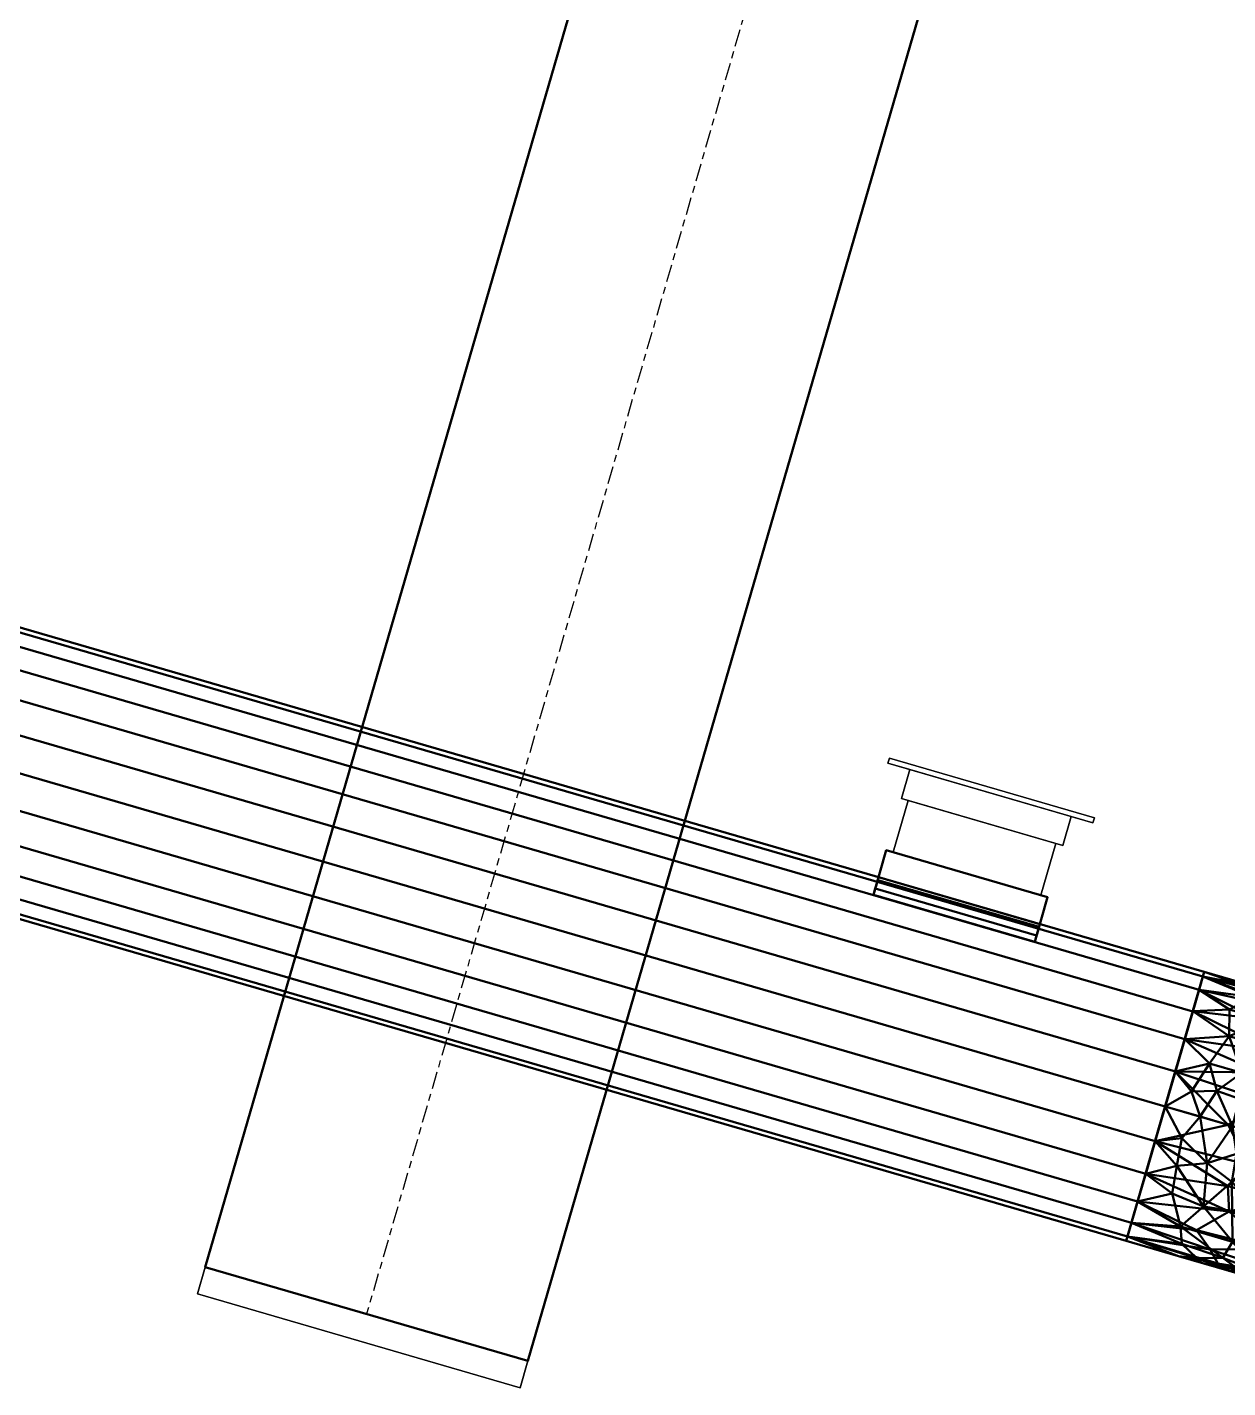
# Model space of a CAD drawing. Header units: inches. Extents: x -1654 to 1344, y -1538 to 36.
# Drawn here: x 784.34 to 827.22, y -826.49 to -777.92 of the extents above; entities that cross this region are included whole.
import ezdxf

# ---------------------------------------------------------------- set-up
doc = ezdxf.new("R2010")
doc.units = ezdxf.units.IN
doc.header["$MEASUREMENT"] = 0
doc.linetypes.add('Center', pattern=[1.25, 0.25, -0.1875, 0.625, -0.1875])
for name, color, linetype, lineweight in [('M-HVAC-CDFF', 3, 'Continuous', 30), ('M-HVAC-CDFF-SA', 3, 'Continuous', 30), ('M-HVAC-DUCT', 1, 'Center', 30), ('M-HVAC-DUCT-SA', 1, 'Continuous', 50)]:
    doc.layers.add(name, color=color, linetype=linetype, lineweight=lineweight)

# ---------------------------------------------------------------- blocks, each defined once
blk = doc.blocks.new('Round Elbow - 1 D-919893-_3D_')
at = {"layer": 'M-HVAC-DUCT', "color": 8, "linetype": 'Continuous', "lineweight": 50}
mesh = blk.add_polyface(dxfattribs=at)
corners = [(-0.607, 6.464), (-1.642, 5.67), (-2.848, 5.17), (-4.142, 5), (-4.142, 4.83, 1.294), (-4.142, 4.33, 2.5), (-4.142, 3.536, 3.536), (-4.142, 2.5, 4.33), (-4.142, 1.294, 4.83), (-4.142, 0, 5), (-2.191, 0.192, 5), (-0.315, 0.761, 5), (1.414, 1.685, 5), (2.929, 2.929, 5), (2.014, 3.844, 4.83), (1.161, 4.697, 4.33), (0.429, 5.429, 3.536), (-0.133, 5.991, 2.5), (-0.486, 6.344, 1.294), (-1.48, 3.573, 3.967), (-2.319, 4.938, 1.913), (-1.683, 1.892, 4.761), (-1.064, 4.811, 3.044), (-2.744, 4.131, 3.044), (0.075, 3.1, 4.619), (-1.186, 5.504, 1.913), (0.135, 1.999, 4.913), (-2.907, 3.154, 3.967), (-0.175, 4.286, 3.967), (-1.856, 5.427, 1.054), (-2.735, 5.095, 1.007), (-3.283, 4.746, 1.769), (-1.141, 5.926, 0.771)]
mesh.append_faces([[corners[k] for k in face] for face in [(14, 12, 13)]], dxfattribs={"vtx0": -1, "color": 8})
mesh.append_faces([[corners[k] for k in face] for face in [(4, 30, 3), (11, 21, 10), (16, 28, 15), (2, 29, 1), (3, 30, 2), (0, 32, 18)]], dxfattribs={"vtx0": -1, "vtx1": -1, "color": 8})
mesh.append_faces([[corners[k] for k in face] for face in [(21, 11, 26), (21, 8, 10), (24, 15, 28), (23, 22, 20), (20, 29, 30), (23, 20, 31), (30, 31, 20), (27, 23, 6), (21, 26, 24), (24, 26, 14), (25, 22, 17), (19, 21, 24), (22, 25, 20), (21, 19, 27), (14, 26, 12), (2, 30, 29), (28, 22, 19), (20, 25, 29), (22, 23, 19), (29, 32, 1), (23, 27, 19), (22, 28, 16), (21, 27, 7), (24, 28, 19), (32, 25, 18), (31, 30, 4), (23, 31, 5), (25, 32, 29)]], dxfattribs={"vtx0": -1, "vtx1": -1, "vtx2": -1, "color": 8})
mesh.append_faces([[corners[k] for k in face] for face in [(22, 16, 17), (25, 17, 18), (24, 14, 15)]], dxfattribs={"vtx0": -1, "vtx2": -1, "color": 8})
mesh.append_faces([[corners[k] for k in face] for face in [(6, 7, 27), (11, 12, 26), (5, 6, 23), (7, 8, 21), (0, 1, 32), (4, 5, 31)]], dxfattribs={"vtx1": -1, "vtx2": -1, "color": 8})
mesh.append_faces([[corners[k] for k in face] for face in [(8, 9, 10)]], dxfattribs={"vtx2": -1, "color": 8})
mesh = blk.add_polyface(dxfattribs=at)
corners = [(2.929, 2.929, -5), (1.414, 1.685, -5), (-0.315, 0.761, -5), (-2.191, 0.192, -5), (-4.142, 0, -5), (-4.142, 1.294, -4.83), (-4.142, 2.5, -4.33), (-4.142, 3.536, -3.536), (-4.142, 4.33, -2.5), (-4.142, 4.83, -1.294), (-4.142, 5), (-2.848, 5.17), (-1.642, 5.67), (-0.607, 6.464), (-0.486, 6.344, -1.294), (-0.133, 5.991, -2.5), (0.429, 5.429, -3.536), (1.161, 4.697, -4.33), (2.014, 3.844, -4.83), (-1.833, 4.426, -3.044), (-1.448, 2.375, -4.619), (-2.137, 5.159, -1.531), (-0.594, 4.017, -3.967), (0.065, 2.13, -4.883), (-2.543, 3.23, -3.967), (-1.506, 1.309, -4.915), (-1.104, 5.559, -1.913), (-0.801, 5.095, -2.912), (-3.15, 4.712, -1.913), (-3.036, 4.169, -2.912), (-2.725, 1.729, -4.734), (-0.098, 3.21, -4.539), (-1.228, 5.833, -0.919), (-3.256, 4.993, -0.919)]
mesh.append_faces([[corners[k] for k in face] for face in [(17, 22, 16), (18, 31, 17), (13, 32, 12), (10, 33, 9)]], dxfattribs={"vtx0": -1, "vtx1": -1, "color": 8})
mesh.append_faces([[corners[k] for k in face] for face in [(29, 24, 7), (8, 28, 29), (21, 28, 33), (18, 1, 23), (31, 18, 23), (26, 15, 27), (30, 20, 25), (20, 31, 23), (24, 20, 30), (30, 25, 3), (19, 26, 27), (24, 22, 20), (33, 28, 9), (19, 27, 22), (19, 21, 26), (23, 25, 20), (20, 22, 31), (22, 24, 19), (23, 2, 25), (29, 28, 19), (30, 3, 5), (26, 32, 14), (22, 27, 16), (32, 21, 12), (19, 28, 21), (24, 29, 19), (24, 30, 6), (22, 17, 31), (21, 32, 26), (21, 33, 11)]], dxfattribs={"vtx0": -1, "vtx1": -1, "vtx2": -1, "color": 8})
mesh.append_faces([[corners[k] for k in face] for face in [(32, 13, 14), (23, 1, 2), (26, 14, 15)]], dxfattribs={"vtx0": -1, "vtx2": -1, "color": 8})
mesh.append_faces([[corners[k] for k in face] for face in [(4, 5, 3)]], dxfattribs={"vtx1": -1, "color": 8})
mesh.append_faces([[corners[k] for k in face] for face in [(10, 11, 33), (11, 12, 21), (6, 7, 24), (8, 9, 28), (2, 3, 25), (15, 16, 27), (7, 8, 29), (5, 6, 30)]], dxfattribs={"vtx1": -1, "vtx2": -1, "color": 8})
mesh.append_faces([[corners[k] for k in face] for face in [(18, 0, 1)]], dxfattribs={"vtx2": -1, "color": 8})
mesh = blk.add_polyface(dxfattribs=at)
corners = [(2.929, 2.929, 5), (3.844, 2.014, 4.83), (4.697, 1.161, 4.33), (5.429, 0.429, 3.536), (5.991, -0.133, 2.5), (6.344, -0.486, 1.294), (6.464, -0.607), (6.344, -0.486, -1.294), (5.991, -0.133, -2.5), (5.429, 0.429, -3.536), (4.697, 1.161, -4.33), (3.844, 2.014, -4.83), (2.929, 2.929, -5), (2.014, 3.844, -4.83), (1.161, 4.697, -4.33), (0.429, 5.429, -3.536), (-0.133, 5.991, -2.5), (-0.486, 6.344, -1.294), (-0.607, 6.464), (-0.486, 6.344, 1.294), (-0.133, 5.991, 2.5), (0.429, 5.429, 3.536), (1.161, 4.697, 4.33), (2.014, 3.844, 4.83)]
mesh.append_faces([[corners[k] for k in face] for face in [(12, 10, 11), (7, 5, 6), (0, 22, 23)]], dxfattribs={"vtx0": -1, "color": 8})
mesh.append_faces([[corners[k] for k in face] for face in [(1, 12, 0)]], dxfattribs={"vtx0": -1, "vtx1": -1, "color": 8})
mesh.append_faces([[corners[k] for k in face] for face in [(12, 5, 9, 10)]], dxfattribs={"vtx0": -1, "vtx1": -1, "vtx3": -1, "color": 8})
mesh.append_faces([[corners[k] for k in face] for face in [(12, 18, 19)]], dxfattribs={"vtx0": -1, "vtx2": -1, "color": 8})
mesh.append_faces([[corners[k] for k in face] for face in [(12, 19, 20, 0)]], dxfattribs={"vtx0": -1, "vtx2": -1, "vtx3": -1, "color": 8})
mesh.append_faces([[corners[k] for k in face] for face in [(18, 12, 13, 14), (12, 3, 4, 5)]], dxfattribs={"vtx0": -1, "vtx3": -1, "color": 8})
mesh.append_faces([[corners[k] for k in face] for face in [(17, 18, 16)]], dxfattribs={"vtx1": -1, "color": 8})
mesh.append_faces([[corners[k] for k in face] for face in [(15, 16, 18, 14), (8, 9, 5, 7), (21, 22, 0, 20), (2, 3, 12, 1)]], dxfattribs={"vtx1": -1, "vtx2": -1, "color": 8})
mesh = blk.add_polyface(dxfattribs=at)
corners = [(-4.142, 0, 5), (-4.142, 1.294, 4.83), (-4.142, 2.5, 4.33), (-4.142, 3.536, 3.536), (-4.142, 4.33, 2.5), (-4.142, 4.83, 1.294), (-4.142, 5), (-4.142, 4.83, -1.294), (-4.142, 4.33, -2.5), (-4.142, 3.536, -3.536), (-4.142, 2.5, -4.33), (-4.142, 1.294, -4.83), (-4.142, 0, -5), (-4.142, -1.294, -4.83), (-4.142, -2.5, -4.33), (-4.142, -3.536, -3.536), (-4.142, -4.33, -2.5), (-4.142, -4.83, -1.294), (-4.142, -5), (-4.142, -4.83, 1.294), (-4.142, -4.33, 2.5), (-4.142, -3.536, 3.536), (-4.142, -2.5, 4.33), (-4.142, -1.294, 4.83)]
mesh.append_faces([[corners[k] for k in face] for face in [(23, 2, 3, 4), (11, 21, 22, 23)]], dxfattribs={"vtx0": -1, "vtx3": -1, "color": 8})
mesh.append_faces([[corners[k] for k in face] for face in [(12, 13, 11), (1, 2, 23, 0), (6, 7, 5)]], dxfattribs={"vtx1": -1, "color": 8})
mesh.append_faces([[corners[k] for k in face] for face in [(10, 11, 5, 9), (8, 9, 5, 7), (14, 15, 18, 13), (20, 21, 11, 19)]], dxfattribs={"vtx1": -1, "vtx2": -1, "color": 8})
mesh.append_faces([[corners[k] for k in face] for face in [(18, 19, 11, 13), (4, 5, 11, 23)]], dxfattribs={"vtx1": -1, "vtx2": -1, "vtx3": -1, "color": 8})
mesh.append_faces([[corners[k] for k in face] for face in [(16, 17, 18, 15)]], dxfattribs={"vtx2": -1, "color": 8})
mesh = blk.add_polyface(dxfattribs=at)
corners = [(6.464, -0.607), (4.675, -2.135), (2.668, -3.365), (0.493, -4.266), (-1.796, -4.815), (-4.142, -5), (-4.142, -4.83, -1.294), (-4.142, -4.33, -2.5), (-4.142, -3.536, -3.536), (-4.142, -2.5, -4.33), (-4.142, -1.294, -4.83), (-4.142, 0, -5), (-2.191, 0.192, -5), (-0.315, 0.761, -5), (1.414, 1.685, -5), (2.929, 2.929, -5), (3.844, 2.014, -4.83), (4.697, 1.161, -4.33), (5.429, 0.429, -3.536), (5.991, -0.133, -2.5), (6.344, -0.486, -1.294), (1.433, -3.461, -2.029), (0.909, -2.195, -3.842), (-0.707, -4.459, -1.17), (3.653, -2.653, -1.17), (-0.75, -1.577, -4.554), (1.021, 0.072, -4.856), (-0.901, -3.644, -2.968), (3.214, -1.94, -2.968), (2.172, -0.504, -4.462), (3.338, -0.741, -3.932), (-1.866, -2.914, -3.913), (-1.553, -0.808, -4.874), (-1.2, -4.23, -2.114), (3.839, -2.143, -2.114)]
mesh.append_faces([[corners[k] for k in face] for face in [(16, 14, 15)]], dxfattribs={"vtx0": -1, "color": 8})
mesh.append_faces([[corners[k] for k in face] for face in [(9, 31, 8), (11, 32, 10), (13, 32, 12), (20, 34, 19)]], dxfattribs={"vtx0": -1, "vtx1": -1, "color": 8})
mesh.append_faces([[corners[k] for k in face] for face in [(23, 33, 21), (29, 17, 30), (30, 28, 22), (27, 28, 21), (31, 25, 22), (16, 29, 26), (25, 31, 9), (24, 23, 21), (21, 33, 27), (28, 30, 18), (13, 26, 32), (32, 25, 10), (31, 27, 8), (29, 22, 25), (14, 16, 26), (25, 26, 29), (22, 29, 30), (21, 34, 24), (34, 20, 24), (21, 28, 34), (20, 1, 24), (32, 26, 25), (28, 27, 22), (4, 6, 23), (27, 31, 22), (6, 33, 23), (7, 27, 33), (28, 19, 34)]], dxfattribs={"vtx0": -1, "vtx1": -1, "vtx2": -1, "color": 8})
mesh.append_faces([[corners[k] for k in face] for face in [(28, 18, 19), (29, 16, 17), (33, 6, 7), (24, 1, 2), (27, 7, 8)]], dxfattribs={"vtx0": -1, "vtx2": -1, "color": 8})
mesh.append_faces([[corners[k] for k in face] for face in [(24, 2, 3, 23)]], dxfattribs={"vtx0": -1, "vtx2": -1, "vtx3": -1, "color": 8})
mesh.append_faces([[corners[k] for k in face] for face in [(5, 6, 4)]], dxfattribs={"vtx1": -1, "color": 8})
mesh.append_faces([[corners[k] for k in face] for face in [(11, 12, 32), (3, 4, 23), (9, 10, 25), (17, 18, 30), (13, 14, 26)]], dxfattribs={"vtx1": -1, "vtx2": -1, "color": 8})
mesh.append_faces([[corners[k] for k in face] for face in [(20, 0, 1)]], dxfattribs={"vtx2": -1, "color": 8})
mesh = blk.add_polyface(dxfattribs=at)
corners = [(2.929, 2.929, 5), (1.414, 1.685, 5), (-0.315, 0.761, 5), (-2.191, 0.192, 5), (-4.142, 0, 5), (-4.142, -1.294, 4.83), (-4.142, -2.5, 4.33), (-4.142, -3.536, 3.536), (-4.142, -4.33, 2.5), (-4.142, -4.83, 1.294), (-4.142, -5), (-1.796, -4.815), (0.493, -4.266), (2.668, -3.365), (4.675, -2.135), (6.464, -0.607), (6.344, -0.486, 1.294), (5.991, -0.133, 2.5), (5.429, 0.429, 3.536), (4.697, 1.161, 4.33), (3.844, 2.014, 4.83), (1.433, -3.461, 2.029), (0.909, -2.195, 3.842), (3.653, -2.653, 1.17), (-0.707, -4.459, 1.17), (1.646, -0.585, 4.554), (-0.773, -0.671, 4.856), (3.214, -1.94, 2.968), (-0.901, -3.644, 2.968), (-1.179, -1.892, 4.462), (-1.837, -2.884, 3.932), (3.38, -0.741, 3.913), (1.669, 0.527, 4.874), (3.839, -2.143, 2.114), (-1.2, -4.23, 2.114)]
mesh.append_faces([[corners[k] for k in face] for face in [(5, 3, 4), (16, 14, 15)]], dxfattribs={"vtx0": -1, "color": 8})
mesh.append_faces([[corners[k] for k in face] for face in [(1, 32, 0), (3, 26, 2), (0, 32, 20), (2, 32, 1), (9, 34, 8)]], dxfattribs={"vtx0": -1, "vtx1": -1, "color": 8})
mesh.append_faces([[corners[k] for k in face] for face in [(12, 23, 24), (28, 30, 7), (34, 24, 21), (25, 31, 19), (14, 16, 23), (21, 28, 34), (22, 29, 30), (32, 25, 20), (32, 26, 25), (25, 29, 22), (9, 11, 24), (24, 23, 21), (29, 6, 30), (21, 33, 27), (30, 28, 22), (27, 28, 21), (5, 29, 26), (21, 23, 33), (32, 2, 26), (34, 9, 24), (22, 31, 25), (31, 27, 18), (3, 5, 26), (28, 27, 22), (25, 26, 29), (27, 31, 22), (16, 33, 23), (17, 27, 33), (28, 8, 34)]], dxfattribs={"vtx0": -1, "vtx1": -1, "vtx2": -1, "color": 8})
mesh.append_faces([[corners[k] for k in face] for face in [(24, 11, 12), (28, 7, 8), (23, 12, 13), (33, 16, 17), (27, 17, 18), (29, 5, 6), (25, 19, 20)]], dxfattribs={"vtx0": -1, "vtx2": -1, "color": 8})
mesh.append_faces([[corners[k] for k in face] for face in [(18, 19, 31), (13, 14, 23), (6, 7, 30)]], dxfattribs={"vtx1": -1, "vtx2": -1, "color": 8})
mesh.append_faces([[corners[k] for k in face] for face in [(9, 10, 11)]], dxfattribs={"vtx2": -1, "color": 8})
blk = doc.blocks.new('Supply Diffuser - Sidewall - 6 x 4-951030-_3D_')
at = {"layer": 'M-HVAC-CDFF'}
mesh = blk.add_polyface(dxfattribs=at)
corners = [(-2.75, 3, 1.75), (2.75, 3, 1.75), (2.75, 3, -1.75), (-2.75, 3, -1.75)]
mesh.append_faces([[corners[k] for k in face] for face in [(2, 3, 0, 1)]])
mesh = blk.add_polyface(dxfattribs=at)
corners = [(-2.75, 3, 1.75), (-2.75, 3, -1.75), (-2.75, 1.078125, -1.75), (-2.75, 1.078125, 1.75)]
mesh.append_faces([[corners[k] for k in face] for face in [(2, 3, 0, 1)]])
mesh = blk.add_polyface(dxfattribs=at)
corners = [(-2.75, 3, -1.75), (2.75, 3, -1.75), (2.75, 1.078125, -1.75), (-2.75, 1.078125, -1.75)]
mesh.append_faces([[corners[k] for k in face] for face in [(1, 2, 3, 0)]])
mesh = blk.add_polyface(dxfattribs=at)
corners = [(2.75, 3, 1.75), (-2.75, 3, 1.75), (-2.75, 1.078125, 1.75), (2.75, 1.078125, 1.75)]
mesh.append_faces([[corners[k] for k in face] for face in [(1, 2, 3, 0)]])
mesh = blk.add_polyface(dxfattribs=at)
corners = [(2.75, 3, -1.75), (2.75, 3, 1.75), (2.75, 1.078125, 1.75), (2.75, 1.078125, -1.75)]
mesh.append_faces([[corners[k] for k in face] for face in [(2, 3, 0, 1)]])
mesh = blk.add_polyface(dxfattribs=at)
corners = [(-3, 1.078125, 2), (3, 1.078125, 2), (3, 1.078125, -2), (-3, 1.078125, -2), (-2.75, 1.078125, 1.75), (-2.75, 1.078125, -1.75), (2.75, 1.078125, -1.75), (2.75, 1.078125, 1.75)]
mesh.append_faces([[corners[k] for k in face] for face in [(3, 5, 6, 2), (2, 6, 7, 1)]], dxfattribs={"vtx0": -1, "vtx2": -1})
mesh.append_faces([[corners[k] for k in face] for face in [(4, 5, 3, 0), (7, 4, 0, 1)]], dxfattribs={"vtx1": -1, "vtx3": -1})
mesh = blk.add_polyface(dxfattribs=at)
corners = [(-3, 1.078125, 2), (-3, 1.078125, -2), (-3, 0, -2), (-3, 0, 2)]
mesh.append_faces([[corners[k] for k in face] for face in [(2, 3, 0, 1)]])
mesh = blk.add_polyface(dxfattribs=at)
corners = [(-3, 1.078125, -2), (3, 1.078125, -2), (3, 0, -2), (-3, 0, -2)]
mesh.append_faces([[corners[k] for k in face] for face in [(2, 3, 0, 1)]])
mesh = blk.add_polyface(dxfattribs=at)
corners = [(3, 1.078125, 2), (-3, 1.078125, 2), (-3, 0, 2), (3, 0, 2)]
mesh.append_faces([[corners[k] for k in face] for face in [(2, 3, 0, 1)]])
mesh = blk.add_polyface(dxfattribs=at)
corners = [(3, 1.078125, -2), (3, 1.078125, 2), (3, 0, 2), (3, 0, -2)]
mesh.append_faces([[corners[k] for k in face] for face in [(2, 3, 0, 1)]])
mesh = blk.add_polyface(dxfattribs=at)
corners = [(3.8125, 0, 2.8125), (3.8125, 0, -2.8125), (-3.8125, 0, -2.8125), (-3.8125, 0, 2.8125), (-3, 0, 2), (-3, 0, -2), (3, 0, -2), (3, 0, 2)]
mesh.append_faces([[corners[k] for k in face] for face in [(3, 4, 5, 2), (2, 5, 6, 1)]], dxfattribs={"vtx0": -1, "vtx2": -1})
mesh.append_faces([[corners[k] for k in face] for face in [(7, 4, 3, 0), (6, 7, 0, 1)]], dxfattribs={"vtx1": -1, "vtx3": -1})
mesh = blk.add_polyface(dxfattribs=at)
corners = [(-3.8125, -0.1875, 2.8125), (3.8125, -0.1875, 2.8125), (3.8125, 0, 2.8125), (-3.8125, 0, 2.8125)]
mesh.append_faces([[corners[k] for k in face] for face in [(0, 1, 2, 3)]])
mesh = blk.add_polyface(dxfattribs=at)
corners = [(-3.8125, -0.1875, -2.8125), (-3.8125, -0.1875, 2.8125), (-3.8125, 0, 2.8125), (-3.8125, 0, -2.8125)]
mesh.append_faces([[corners[k] for k in face] for face in [(0, 1, 2, 3)]])
mesh = blk.add_polyface(dxfattribs=at)
corners = [(3.8125, -0.1875, -2.8125), (-3.8125, -0.1875, -2.8125), (-3.8125, 0, -2.8125), (3.8125, 0, -2.8125)]
mesh.append_faces([[corners[k] for k in face] for face in [(0, 1, 2, 3)]])
mesh = blk.add_polyface(dxfattribs=at)
corners = [(3.8125, -0.1875, 2.8125), (-3.8125, -0.1875, 2.8125), (-3.8125, -0.1875, -2.8125), (3.8125, -0.1875, -2.8125)]
mesh.append_faces([[corners[k] for k in face] for face in [(3, 0, 1, 2)]])
mesh = blk.add_polyface(dxfattribs=at)
corners = [(3.8125, -0.1875, 2.8125), (3.8125, -0.1875, -2.8125), (3.8125, 0, -2.8125), (3.8125, 0, 2.8125)]
mesh.append_faces([[corners[k] for k in face] for face in [(0, 1, 2, 3)]])
blk = doc.blocks.new('Rectangular Takeoff - Standard-920867-_3D_')
at = {"layer": 'M-HVAC-DUCT', "color": 8, "linetype": 'Continuous', "lineweight": 50}
mesh = blk.add_polyface(dxfattribs=at)
corners = [(-0.657, -3, 2), (-0.657, 3, 2), (-0.657, 3, -2), (-0.657, -3, -2)]
mesh.append_faces([[corners[k] for k in face] for face in [(1, 2, 3, 0)]], dxfattribs={"color": 8})
mesh = blk.add_polyface(dxfattribs=at)
corners = [(-0.657, 3, -2), (1, 3, -2), (1, -3, -2), (-0.657, -3, -2)]
mesh.append_faces([[corners[k] for k in face] for face in [(3, 0, 1, 2)]], dxfattribs={"color": 8})
mesh = blk.add_polyface(dxfattribs=at)
corners = [(-0.657, 3, 2), (1, 3, 2), (1, 3, -2), (-0.657, 3, -2)]
mesh.append_faces([[corners[k] for k in face] for face in [(2, 3, 0, 1)]], dxfattribs={"color": 8})
mesh = blk.add_polyface(dxfattribs=at)
corners = [(1, -3, 2), (1, 3, 2), (-0.657, 3, 2), (-0.657, -3, 2)]
mesh.append_faces([[corners[k] for k in face] for face in [(1, 2, 3, 0)]], dxfattribs={"color": 8})
mesh = blk.add_polyface(dxfattribs=at)
corners = [(1, -3, 2), (1, -3, -2), (1, 3, -2), (1, 3, 2)]
mesh.append_faces([[corners[k] for k in face] for face in [(3, 0, 1, 2)]], dxfattribs={"color": 8})
mesh = blk.add_polyface(dxfattribs=at)
corners = [(-0.657, -3, -2), (1, -3, -2), (1, -3, 2), (-0.657, -3, 2)]
mesh.append_faces([[corners[k] for k in face] for face in [(3, 0, 1, 2)]], dxfattribs={"color": 8})
blk = doc.blocks.new('Face Thin Mount Return Diffuser - Non-Hosted - 12x12 Face-951061-_3D_')
at = {"layer": 'M-HVAC-CDFF'}
mesh = blk.add_polyface(dxfattribs=at)
corners = [(6, 6, 1), (-6, 6, 1), (-6, -6, 1), (6, -6, 1)]
mesh.append_faces([[corners[k] for k in face] for face in [(3, 0, 1, 2)]])
mesh = blk.add_polyface(dxfattribs=at)
corners = [(6, 6), (6, -6), (-6, -6), (-6, 6)]
mesh.append_faces([[corners[k] for k in face] for face in [(0, 1, 2, 3)]])
mesh = blk.add_polyface(dxfattribs=at)
corners = [(6, 6), (-6, 6), (-6, 6, 1), (6, 6, 1)]
mesh.append_faces([[corners[k] for k in face] for face in [(3, 0, 1, 2)]])
mesh = blk.add_polyface(dxfattribs=at)
corners = [(-6, 6), (-6, -6), (-6, -6, 1), (-6, 6, 1)]
mesh.append_faces([[corners[k] for k in face] for face in [(3, 0, 1, 2)]])
mesh = blk.add_polyface(dxfattribs=at)
corners = [(6, -6), (6, 6), (6, 6, 1), (6, -6, 1)]
mesh.append_faces([[corners[k] for k in face] for face in [(3, 0, 1, 2)]])
mesh = blk.add_polyface(dxfattribs=at)
corners = [(-6, -6), (6, -6), (6, -6, 1), (-6, -6, 1)]
mesh.append_faces([[corners[k] for k in face] for face in [(3, 0, 1, 2)]])

msp = doc.modelspace()

# ---------------------------------------------------------------- linework, layer by layer
at = {"layer": 'M-HVAC-DUCT', "color": 5}
for p, q in [((818.986, -746.386, 1330), (796.465, -823.855, 1330)), ((620.588, -757.026, 1316), (824.983, -816.447, 1316)), ((620.588, -757.026, 1316), (824.983, -816.447, 1316))]:
    msp.add_line(p, q, dxfattribs=at)
at = {"layer": 'M-HVAC-DUCT', "color": 5, "extrusion": (0.279157, 0.960246, 2.77556e-17)}
msp.add_arc((-1020.103, 1326, -553.69), 10, 225, 270, dxfattribs=at)

# ---------------------------------------------------------------- block references
at = {"layer": 'M-HVAC-CDFF-SA', "rotation": 163.7901312840831}
msp.add_blockref('Supply Diffuser - Sidewall - 6 x 4-951030-_3D_', (818.742, -805.26, 1316), dxfattribs=at)
at = {"layer": 'M-HVAC-CDFF-SA', "extrusion": (0.279157, 0.960246, 0)}
msp.add_blockref('Face Thin Mount Return Diffuser - Non-Hosted - 12x12 Face-951061-_3D_', (-994.787, 1330, -569.764), dxfattribs=at)
at = {"layer": 'M-HVAC-DUCT-SA', "color": 8, "extrusion": (0, 0, -1), "rotation": 106.2098687159166}
msp.add_blockref('Rectangular Takeoff - Standard-920867-_3D_', (-817.625, -809.101, -1316), dxfattribs=at)
at = {"layer": 'M-HVAC-DUCT-SA', "color": 8, "extrusion": (0.279157, 0.960246, 0), "rotation": 314.9999999999971}
msp.add_blockref('Round Elbow - 1 D-919893-_3D_', (-1024.245, 1316, -553.69), dxfattribs=at)

# ---------------------------------------------------------------- meshes
at = {"layer": 'M-HVAC-DUCT-SA', "color": 8}
mesh = msp.add_polyface(dxfattribs=at)
corners = [(813.225, -744.711, 1324), (824.748, -748.061, 1324), (802.227, -825.529, 1324), (790.704, -822.18, 1324)]
mesh.append_faces([[corners[k] for k in face] for face in [(3, 0, 1, 2)]], dxfattribs={"color": 8})
mesh = msp.add_polyface(dxfattribs=at)
corners = [(813.225, -744.711, 1336), (813.225, -744.711, 1324), (790.704, -822.18, 1324), (790.704, -822.18, 1336)]
mesh.append_faces([[corners[k] for k in face] for face in [(0, 1, 2, 3)]], dxfattribs={"color": 8})
mesh = msp.add_polyface(dxfattribs=at)
corners = [(824.748, -748.061, 1336), (813.225, -744.711, 1336), (790.704, -822.18, 1336), (802.227, -825.529, 1336)]
mesh.append_faces([[corners[k] for k in face] for face in [(0, 1, 2, 3)]], dxfattribs={"color": 8})
mesh = msp.add_polyface(dxfattribs=at)
corners = [(824.748, -748.061, 1324), (824.748, -748.061, 1336), (802.227, -825.529, 1336), (802.227, -825.529, 1324)]
mesh.append_faces([[corners[k] for k in face] for face in [(0, 1, 2, 3)]], dxfattribs={"color": 8})
mesh = msp.add_polyface(dxfattribs=at)
corners = [(621.983, -752.225, 1316), (621.936, -752.389, 1317.294), (621.796, -752.868, 1318.5), (621.575, -753.631, 1319.536), (621.285, -754.626, 1320.33), (620.949, -755.784, 1320.83), (620.588, -757.026, 1321), (824.983, -816.447, 1321), (825.345, -815.204, 1320.83), (825.681, -814.046, 1320.33), (825.97, -813.052, 1319.536), (826.192, -812.289, 1318.5), (826.332, -811.809, 1317.294), (826.379, -811.646, 1316)]
mesh.append_faces([[corners[k] for k in face] for face in [(7, 8, 5, 6)]], dxfattribs={"vtx1": -1, "color": 8})
mesh.append_faces([[corners[k] for k in face] for face in [(8, 9, 4, 5), (3, 4, 9, 10), (11, 12, 1, 2), (2, 3, 10, 11)]], dxfattribs={"vtx1": -1, "vtx3": -1, "color": 8})
mesh.append_faces([[corners[k] for k in face] for face in [(12, 13, 0, 1)]], dxfattribs={"vtx3": -1, "color": 8})
mesh = msp.add_polyface(dxfattribs=at)
corners = [(620.588, -757.026, 1311), (620.949, -755.784, 1311.17), (621.285, -754.626, 1311.67), (621.575, -753.631, 1312.464), (621.796, -752.868, 1313.5), (621.936, -752.389, 1314.706), (621.983, -752.225, 1316), (826.379, -811.646, 1316), (826.332, -811.809, 1314.706), (826.192, -812.289, 1313.5), (825.97, -813.052, 1312.464), (825.681, -814.046, 1311.67), (825.345, -815.204, 1311.17), (824.983, -816.447, 1311)]
mesh.append_faces([[corners[k] for k in face] for face in [(7, 8, 5, 6)]], dxfattribs={"vtx1": -1, "color": 8})
mesh.append_faces([[corners[k] for k in face] for face in [(8, 9, 4, 5), (3, 4, 9, 10), (11, 12, 1, 2), (2, 3, 10, 11)]], dxfattribs={"vtx1": -1, "vtx3": -1, "color": 8})
mesh.append_faces([[corners[k] for k in face] for face in [(12, 13, 0, 1)]], dxfattribs={"vtx3": -1, "color": 8})
mesh = msp.add_polyface(dxfattribs=at)
corners = [(620.588, -757.026, 1321), (620.226, -758.269, 1320.83), (619.89, -759.427, 1320.33), (619.601, -760.421, 1319.536), (619.379, -761.184, 1318.5), (619.239, -761.664, 1317.294), (619.192, -761.827, 1316), (823.588, -821.248, 1316), (823.635, -821.084, 1317.294), (823.775, -820.605, 1318.5), (823.996, -819.842, 1319.536), (824.286, -818.847, 1320.33), (824.622, -817.69, 1320.83), (824.983, -816.447, 1321)]
mesh.append_faces([[corners[k] for k in face] for face in [(8, 9, 4, 5), (3, 4, 9, 10), (11, 12, 1, 2), (2, 3, 10, 11)]], dxfattribs={"vtx1": -1, "vtx3": -1, "color": 8})
mesh.append_faces([[corners[k] for k in face] for face in [(6, 7, 8, 5)]], dxfattribs={"vtx2": -1, "color": 8})
mesh.append_faces([[corners[k] for k in face] for face in [(12, 13, 0, 1)]], dxfattribs={"vtx3": -1, "color": 8})
mesh = msp.add_polyface(dxfattribs=at)
corners = [(619.192, -761.827, 1316), (619.239, -761.664, 1314.706), (619.379, -761.184, 1313.5), (619.601, -760.421, 1312.464), (619.89, -759.427, 1311.67), (620.226, -758.269, 1311.17), (620.588, -757.026, 1311), (824.983, -816.447, 1311), (824.622, -817.69, 1311.17), (824.286, -818.847, 1311.67), (823.996, -819.842, 1312.464), (823.775, -820.605, 1313.5), (823.635, -821.084, 1314.706), (823.588, -821.248, 1316)]
mesh.append_faces([[corners[k] for k in face] for face in [(7, 8, 5, 6)]], dxfattribs={"vtx1": -1, "color": 8})
mesh.append_faces([[corners[k] for k in face] for face in [(8, 9, 4, 5), (3, 4, 9, 10), (11, 12, 1, 2), (2, 3, 10, 11)]], dxfattribs={"vtx1": -1, "vtx3": -1, "color": 8})
mesh.append_faces([[corners[k] for k in face] for face in [(12, 13, 0, 1)]], dxfattribs={"vtx3": -1, "color": 8})
mesh = msp.add_polyface(dxfattribs=at)
corners = [(814.561, -808.895, 1314), (814.561, -808.895, 1318), (814.628, -808.664, 1318), (814.715, -808.365, 1317.022), (814.745, -808.263, 1316), (814.715, -808.365, 1314.978), (814.628, -808.664, 1314)]
mesh.append_faces([[corners[k] for k in face] for face in [(6, 0, 5)]], dxfattribs={"vtx1": -1, "color": 8})
mesh.append_faces([[corners[k] for k in face] for face in [(0, 1, 4, 5)]], dxfattribs={"vtx1": -1, "vtx3": -1, "color": 8})
mesh.append_faces([[corners[k] for k in face] for face in [(1, 2, 3, 4)]], dxfattribs={"vtx3": -1, "color": 8})
mesh = msp.add_polyface(dxfattribs=at)
corners = [(820.506, -809.938, 1316), (814.745, -808.263, 1316), (814.715, -808.365, 1317.022), (814.628, -808.664, 1318), (820.39, -810.339, 1318), (820.477, -810.04, 1317.022)]
mesh.append_faces([[corners[k] for k in face] for face in [(2, 3, 4, 5), (5, 0, 1, 2)]], dxfattribs={"vtx3": -1, "color": 8})
mesh = msp.add_polyface(dxfattribs=at)
corners = [(814.745, -808.263, 1316), (820.506, -809.938, 1316), (820.477, -810.04, 1314.978), (820.39, -810.339, 1314), (814.628, -808.664, 1314), (814.715, -808.365, 1314.978)]
mesh.append_faces([[corners[k] for k in face] for face in [(5, 0, 1, 2), (2, 3, 4, 5)]], dxfattribs={"vtx3": -1, "color": 8})
mesh = msp.add_polyface(dxfattribs=at)
corners = [(814.561, -808.895, 1318), (820.323, -810.57, 1318), (820.39, -810.339, 1318), (814.628, -808.664, 1318)]
mesh.append_faces([[corners[k] for k in face] for face in [(3, 0, 1, 2)]], dxfattribs={"color": 8})
mesh = msp.add_polyface(dxfattribs=at)
corners = [(820.323, -810.57, 1314), (814.561, -808.895, 1314), (814.628, -808.664, 1314), (820.39, -810.339, 1314)]
mesh.append_faces([[corners[k] for k in face] for face in [(3, 0, 1, 2)]], dxfattribs={"color": 8})
mesh = msp.add_polyface(dxfattribs=at)
corners = [(814.561, -808.895, 1314), (820.323, -810.57, 1314), (820.323, -810.57, 1318), (814.561, -808.895, 1318)]
mesh.append_faces([[corners[k] for k in face] for face in [(1, 2, 3, 0)]], dxfattribs={"color": 8})
mesh = msp.add_polyface(dxfattribs=at)
corners = [(820.323, -810.57, 1318), (820.323, -810.57, 1314), (820.39, -810.339, 1314), (820.477, -810.04, 1314.978), (820.506, -809.938, 1316), (820.477, -810.04, 1317.022), (820.39, -810.339, 1318)]
mesh.append_faces([[corners[k] for k in face] for face in [(6, 0, 5)]], dxfattribs={"vtx1": -1, "color": 8})
mesh.append_faces([[corners[k] for k in face] for face in [(0, 1, 4, 5)]], dxfattribs={"vtx1": -1, "vtx3": -1, "color": 8})
mesh.append_faces([[corners[k] for k in face] for face in [(1, 2, 3, 4)]], dxfattribs={"vtx3": -1, "color": 8})
mesh = msp.add_polyface(dxfattribs=at)
corners = [(823.588, -821.248, 1316), (823.635, -821.084, 1314.706), (823.775, -820.605, 1313.5), (823.996, -819.842, 1312.464), (824.286, -818.847, 1311.67), (824.622, -817.69, 1311.17), (824.983, -816.447, 1311), (825.345, -815.204, 1311.17), (825.681, -814.046, 1311.67), (825.97, -813.052, 1312.464), (826.192, -812.289, 1313.5), (826.332, -811.809, 1314.706), (826.379, -811.646, 1316), (826.332, -811.809, 1317.294), (826.192, -812.289, 1318.5), (825.97, -813.052, 1319.536), (825.681, -814.046, 1320.33), (825.345, -815.204, 1320.83), (824.983, -816.447, 1321), (824.622, -817.69, 1320.83), (824.286, -818.847, 1320.33), (823.996, -819.842, 1319.536), (823.775, -820.605, 1318.5), (823.635, -821.084, 1317.294)]
mesh.append_faces([[corners[k] for k in face] for face in [(11, 9, 10)]], dxfattribs={"vtx0": -1, "color": 8})
mesh.append_faces([[corners[k] for k in face] for face in [(5, 9, 3, 4)]], dxfattribs={"vtx0": -1, "vtx1": -1, "color": 8})
mesh.append_faces([[corners[k] for k in face] for face in [(12, 21, 9, 11)]], dxfattribs={"vtx0": -1, "vtx1": -1, "vtx2": -1, "color": 8})
mesh.append_faces([[corners[k] for k in face] for face in [(3, 9, 21, 0), (21, 12, 14, 17)]], dxfattribs={"vtx0": -1, "vtx1": -1, "vtx2": -1, "vtx3": -1, "color": 8})
mesh.append_faces([[corners[k] for k in face] for face in [(6, 7, 5), (16, 17, 14, 15), (18, 19, 17), (13, 14, 12)]], dxfattribs={"vtx1": -1, "color": 8})
mesh.append_faces([[corners[k] for k in face] for face in [(1, 2, 3, 0)]], dxfattribs={"vtx2": -1, "color": 8})
mesh.append_faces([[corners[k] for k in face] for face in [(19, 20, 21, 17), (7, 8, 9, 5)]], dxfattribs={"vtx2": -1, "vtx3": -1, "color": 8})
mesh.append_faces([[corners[k] for k in face] for face in [(21, 22, 23, 0)]], dxfattribs={"vtx3": -1, "color": 8})
mesh = msp.add_polyface(dxfattribs=at)
corners = [(802.227, -825.529, 1324), (802.227, -825.529, 1336), (790.704, -822.18, 1336), (790.704, -822.18, 1324)]
mesh.append_faces([[corners[k] for k in face] for face in [(1, 2, 3, 0)]], dxfattribs={"color": 8})

doc.saveas('drawing.dxf')
